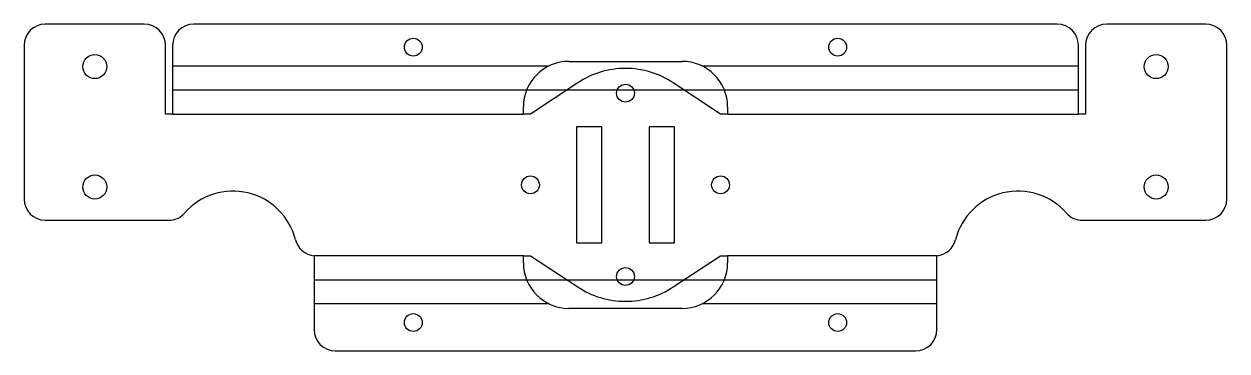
# Model space of a CAD drawing. Header units: millimetres. Extents: x -146 to 24, y -46 to 0.
import ezdxf

# ---------------------------------------------------------------- set-up
doc = ezdxf.new("R2010")
doc.units = ezdxf.units.MM
doc.layers.get('0').update_dxf_attribs({"linetype": 'CONTINUOUS'})

msp = doc.modelspace()

# ---------------------------------------------------------------- linework, layer by layer
for p, q in [((-129.06, 0), (-143.06, 0)), ((-61.03, 0), (-122.06, 0)), ((0, 0), (-61.03, 0)), ((21, 0), (7, 0)), ((-146.06, -3), (-146.06, -24.7)), ((-126.06, -12.7), (-126.06, -3)), ((-125.06, -3), (-125.06, -12.7)), ((3, -12.7), (3, -3)), ((4, -3), (4, -12.7)), ((24, -24.7), (24, -3)), ((-125.06, -5.91), (-71.86, -5.91)), ((-125.06, -5.91), (-71.86, -5.91)), ((-69.03, -5.26), (-53.03, -5.26)), ((-50.2, -5.91), (3, -5.91)), ((-50.2, -5.91), (3, -5.91)), ((-67.79, -8.29), (-74.47, -12.7)), ((-47.59, -12.7), (-54.27, -8.29)), ((3, -9.31), (-125.06, -9.31)), ((-75.47, -12.7), (-75.47, -11.7)), ((-46.59, -11.7), (-46.59, -12.7)), ((-125.06, -12.7), (-126.06, -12.7)), ((-125.06, -12.7), (-75.47, -12.7)), ((-125.06, -12.7), (-75.47, -12.7)), ((-74.47, -12.7), (-75.47, -12.7)), ((-46.59, -12.7), (-47.59, -12.7)), ((-46.59, -12.7), (3, -12.7)), ((-46.59, -12.7), (3, -12.7)), ((4, -12.7), (3, -12.7)), ((-143.06, -27.7), (-125.62, -27.7)), ((3.56, -27.7), (21, -27.7)), ((-105.06, -32.7), (-105.06, -43.14)), ((-75.47, -32.7), (-105.06, -32.7)), ((-75.47, -32.7), (-105.06, -32.7)), ((-75.47, -33.7), (-75.47, -32.7)), ((-75.47, -32.7), (-74.47, -32.7)), ((-74.47, -32.7), (-67.79, -37.11)), ((-54.27, -37.11), (-47.59, -32.7)), ((-47.59, -32.7), (-46.59, -32.7)), ((-46.59, -32.7), (-46.59, -33.7)), ((-17, -32.7), (-46.59, -32.7)), ((-17, -32.7), (-46.59, -32.7)), ((-17, -43.14), (-17, -32.7)), ((-105.06, -36.09), (-17, -36.09)), ((-71.86, -39.49), (-105.06, -39.49)), ((-71.86, -39.49), (-105.06, -39.49)), ((-53.03, -40.14), (-69.03, -40.14)), ((-17, -39.49), (-50.2, -39.49)), ((-17, -39.49), (-50.2, -39.49)), ((-102.06, -46.14), (-61.03, -46.14)), ((-61.03, -46.14), (-20, -46.14))]:
    msp.add_line(p, q)
for points in [[(-64.36, -30.9), (-64.36, -14.5), (-67.96, -14.5), (-67.96, -30.9)], [(-57.7, -14.5), (-57.7, -30.9), (-54.1, -30.9), (-54.1, -14.5)]]:
    msp.add_lwpolyline(points, close=True)
for centre, radius in [((-91.03, -3.26), 1.26), ((-31.03, -3.26), 1.26), ((-136.06, -6), 1.7), ((14, -6), 1.7), ((-61.03, -9.76), 1.26), ((-136.06, -23), 1.7), ((-74.47, -22.7), 1.26), ((-47.59, -22.7), 1.26), ((14, -23), 1.7), ((-61.03, -35.64), 1.26), ((-91.03, -42.14), 1.26), ((-31.03, -42.14), 1.26)]:
    msp.add_circle(centre, radius)
for centre, radius, start, end in [((-143.06, -3), 3, 90, 180), ((-129.06, -3), 3, 0, 90), ((7, -3), 3, 90, 180), ((21, -3), 3, 0, 90), ((-122.06, -3), 3, 90, 180), ((0, -3), 3, 0, 90), ((-69.03, -11.7), 6.44, 90, 180), ((-61.03, -18.54), 12.28, 89.9999, 123.4245), ((-61.03, -18.54), 12.28, 56.5755, 90.0001), ((-53.03, -11.7), 6.44, 0, 90), ((-116.52, -32.69), 9.11, 14.2351, 138.7103), ((-5.54, -32.69), 9.11, 41.2896, 165.7643), ((-143.06, -24.7), 3, 180, 269.9999), ((21, -24.7), 3, -90, 0), ((-125.62, -24.7), 3, 269.9999, 318.7103), ((3.56, -24.7), 3, 221.2896, 270), ((-104.78, -29.71), 3, 194.2351, 264.667), ((-17.28, -29.71), 3, 275.3334, 345.7643), ((-69.03, -33.7), 6.44, 179.9999, 269.9999), ((-53.03, -33.7), 6.44, 269.9999, 359.9999), ((-61.03, -26.86), 12.28, 236.5754, 269.9999), ((-61.03, -26.86), 12.28, 269.9998, 303.4244), ((-102.06, -43.14), 3, 180, 270), ((-20, -43.14), 3, -90, 0)]:
    msp.add_arc(centre, radius, start, end)

doc.saveas('drawing.dxf')
